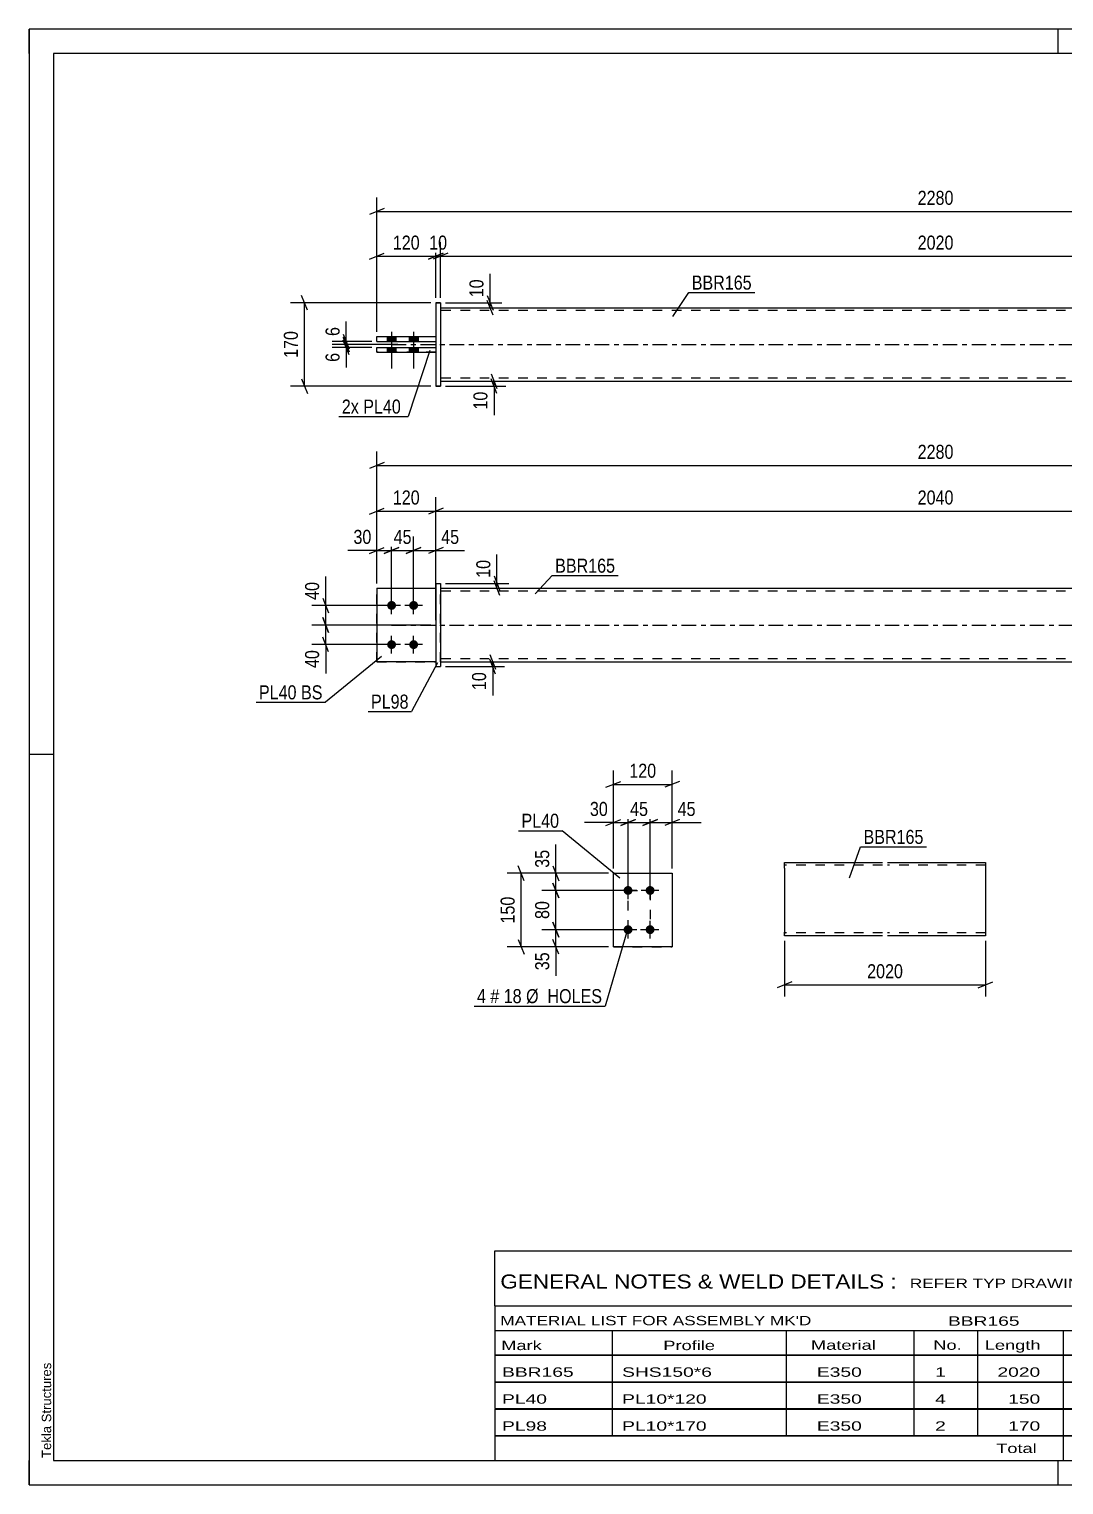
# Model space of a CAD drawing. Header units: millimetres. Extents: x 0 to 420, y 0 to 297.
# Drawn here: x 0 to 211.1, y 0 to 297 of the extents above; entities that cross this region are included whole.
import ezdxf

# ---------------------------------------------------------------- set-up
doc = ezdxf.new("R2010")
doc.units = ezdxf.units.MM
doc.linetypes.add('DXK_LINE_DOT2', pattern=[3.9198, 1.9599, -1.9599])
doc.linetypes.add('DXK_LINE_DOT3', pattern=[5.9187, 2.979, -0.9799, 0.9799, -0.9799])
doc.styles.add('Arial', font='ARIAL.TTF', dxfattribs={"height": 0.2})
doc.styles.add('Arial Narrow', font='ARIALN.TTF', dxfattribs={"height": 0.2})

# ---------------------------------------------------------------- blocks, each defined once
blk = doc.blocks.new('Unknown-580607738-1163')
at = {"color": 5, "linetype": 'Continuous'}
for p, q in [((420, 297), (0, 297)), ((0, 297), (0, 0)), ((0, 292), (0, 297)), ((210, 292), (210, 297)), ((415, 292), (5, 292)), ((5, 292), (5, 5)), ((5, 149), (0, 149)), ((0, 0), (0, 5)), ((5, 5), (415, 5)), ((210, 0), (210, 5)), ((0, 0), (420, 0))]:
    blk.add_line(p, q, dxfattribs=at)
at = {"color": 174, "linetype": 'Continuous', "style": 'Arial'}
blk.add_text('Tekla Structures', height=1.9102, rotation=90, dxfattribs=at).set_placement((4.5, 5.5))
blk = doc.blocks.new('Bolt-580607738-1736 - 1734')
at = {"linetype": 'Continuous'}
for points in [[(73.96, 180.33), (74.15, 180.31), (74.33, 180.25), (74.49, 180.15), (74.63, 180.03), (74.74, 179.88), (74.82, 179.7), (74.86, 179.52), (74.86, 179.33), (74.82, 179.15), (74.74, 178.98), (74.63, 178.82), (74.49, 178.7), (74.33, 178.6), (74.15, 178.55), (73.96, 178.53), (73.78, 178.55), (73.6, 178.6), (73.43, 178.7), (73.29, 178.82), (73.18, 178.98), (73.11, 179.15), (73.07, 179.33), (73.07, 179.52), (73.11, 179.7), (73.18, 179.88), (73.29, 180.03), (73.43, 180.15), (73.6, 180.25), (73.78, 180.31)], [(78.46, 180.33), (78.65, 180.31), (78.83, 180.25), (78.99, 180.15), (79.13, 180.03), (79.24, 179.88), (79.32, 179.7), (79.36, 179.52), (79.36, 179.33), (79.32, 179.15), (79.24, 178.98), (79.13, 178.82), (78.99, 178.7), (78.83, 178.6), (78.65, 178.55), (78.46, 178.53), (78.28, 178.55), (78.1, 178.6), (77.93, 178.7), (77.79, 178.82), (77.68, 178.98), (77.61, 179.15), (77.57, 179.33), (77.57, 179.52), (77.61, 179.7), (77.68, 179.88), (77.79, 180.03), (77.93, 180.15), (78.1, 180.25), (78.28, 180.31)], [(73.96, 172.33), (74.15, 172.31), (74.33, 172.25), (74.49, 172.15), (74.63, 172.03), (74.74, 171.88), (74.82, 171.7), (74.86, 171.52), (74.86, 171.33), (74.82, 171.15), (74.74, 170.98), (74.63, 170.82), (74.49, 170.7), (74.33, 170.6), (74.15, 170.55), (73.96, 170.53), (73.78, 170.55), (73.6, 170.6), (73.43, 170.7), (73.29, 170.82), (73.18, 170.98), (73.11, 171.15), (73.07, 171.33), (73.07, 171.52), (73.11, 171.7), (73.18, 171.88), (73.29, 172.03), (73.43, 172.15), (73.6, 172.25), (73.78, 172.31)], [(78.46, 172.33), (78.65, 172.31), (78.83, 172.25), (78.99, 172.15), (79.13, 172.03), (79.24, 171.88), (79.32, 171.7), (79.36, 171.52), (79.36, 171.33), (79.32, 171.15), (79.24, 170.98), (79.13, 170.82), (78.99, 170.7), (78.83, 170.6), (78.65, 170.55), (78.46, 170.53), (78.28, 170.55), (78.1, 170.6), (77.93, 170.7), (77.79, 170.82), (77.68, 170.98), (77.61, 171.15), (77.57, 171.33), (77.57, 171.52), (77.61, 171.7), (77.68, 171.88), (77.79, 172.03), (77.93, 172.15), (78.1, 172.25), (78.28, 172.31)]]:
    blk.add_hatch(color=1, dxfattribs=at).paths.add_polyline_path(points)
at = {"color": 1, "linetype": 'Continuous'}
for p, q in [((73.96, 177.63), (73.96, 181.23)), ((78.46, 177.63), (78.46, 181.23)), ((75.76, 179.43), (72.16, 179.43)), ((80.26, 179.43), (76.66, 179.43)), ((73.96, 169.63), (73.96, 173.23)), ((78.46, 169.63), (78.46, 173.23)), ((75.76, 171.43), (72.16, 171.43)), ((80.26, 171.43), (76.66, 171.43))]:
    blk.add_line(p, q, dxfattribs=at)
blk = doc.blocks.new('Part-580607738-1762 - 1734')
at = {"color": 2, "linetype": 'Continuous'}
for p, q in [((70.96, 182.93), (82.96, 182.93)), ((70.96, 182.93), (70.96, 167.93)), ((82.96, 167.93), (70.96, 167.93)), ((70.96, 167.93), (70.96, 167.93))]:
    blk.add_line(p, q, dxfattribs=at)
at = {"color": 7, "linetype": 'DXK_LINE_DOT2'}
for p, q in [((70.96, 182.93), (82.96, 182.93)), ((82.96, 182.93), (82.96, 182.93)), ((82.96, 182.93), (82.96, 167.93)), ((70.96, 167.93), (82.96, 167.93))]:
    blk.add_line(p, q, dxfattribs=at)
blk = doc.blocks.new('Part-580607738-1742 - 1734')
at = {"color": 2, "linetype": 'Continuous'}
for p, q in [((83.96, 182.93), (285.97, 182.93)), ((83.96, 167.93), (285.97, 167.93))]:
    blk.add_line(p, q, dxfattribs=at)
at = {"color": 7, "linetype": 'DXK_LINE_DOT2'}
for p, q in [((83.96, 167.93), (83.96, 182.93)), ((285.97, 182.33), (83.96, 182.33)), ((285.97, 182.93), (285.97, 167.93)), ((285.97, 168.53), (83.96, 168.53))]:
    blk.add_line(p, q, dxfattribs=at)
at = {"color": 7, "linetype": 'DXK_LINE_DOT3'}
blk.add_line((73.96, 175.43), (295.97, 175.43), dxfattribs=at)
blk = doc.blocks.new('Part-580607738-1767 - 1734')
at = {"color": 7, "linetype": 'DXK_LINE_DOT2'}
for p, q in [((70.96, 182.93), (82.96, 182.93)), ((70.96, 182.93), (82.96, 182.93)), ((70.96, 167.93), (70.96, 182.93)), ((82.96, 182.93), (82.96, 182.93)), ((82.96, 182.93), (82.96, 167.93)), ((70.96, 167.93), (82.96, 167.93)), ((82.96, 167.93), (70.96, 167.93)), ((70.96, 167.93), (70.96, 167.93))]:
    blk.add_line(p, q, dxfattribs=at)
blk = doc.blocks.new('Part-580607738-1772 - 1734')
at = {"color": 2, "linetype": 'Continuous'}
for p, q in [((82.96, 183.93), (83.96, 183.93)), ((82.96, 183.93), (82.96, 166.93)), ((83.96, 183.93), (83.96, 183.93)), ((83.96, 183.93), (83.96, 166.93)), ((82.96, 166.93), (83.96, 166.93))]:
    blk.add_line(p, q, dxfattribs=at)
at = {"color": 7, "linetype": 'DXK_LINE_DOT2'}
for p, q in [((82.96, 183.93), (83.96, 183.93)), ((82.96, 166.93), (83.96, 166.93))]:
    blk.add_line(p, q, dxfattribs=at)
blk = doc.blocks.new('Part-580607738-1451 - 1390')
at = {"color": 2, "linetype": 'Continuous'}
for p, q in [((83.96, 240.16), (285.97, 240.16)), ((83.96, 225.16), (285.97, 225.16))]:
    blk.add_line(p, q, dxfattribs=at)
at = {"color": 7, "linetype": 'DXK_LINE_DOT2'}
for p, q in [((83.96, 240.16), (83.96, 225.16)), ((285.97, 239.56), (83.96, 239.56)), ((285.97, 240.16), (285.97, 225.16)), ((285.97, 225.76), (83.96, 225.76))]:
    blk.add_line(p, q, dxfattribs=at)
at = {"color": 7, "linetype": 'DXK_LINE_DOT3'}
blk.add_line((73.96, 232.66), (295.97, 232.66), dxfattribs=at)
blk = doc.blocks.new('Part-580607738-1435 - 1390')
at = {"color": 2, "linetype": 'Continuous'}
for p, q in [((70.96, 232.06), (82.96, 232.06)), ((70.96, 231.06), (70.96, 232.06)), ((70.96, 231.06), (82.96, 231.06)), ((70.96, 231.06), (70.96, 231.06))]:
    blk.add_line(p, q, dxfattribs=at)
at = {"color": 7, "linetype": 'DXK_LINE_DOT2'}
for p, q in [((70.96, 232.06), (82.96, 232.06)), ((82.96, 232.06), (82.96, 231.06)), ((82.96, 231.06), (70.96, 231.06))]:
    blk.add_line(p, q, dxfattribs=at)
blk = doc.blocks.new('Part-580607738-1425 - 1390')
at = {"color": 2, "linetype": 'Continuous'}
for p, q in [((82.96, 241.16), (83.96, 241.16)), ((82.96, 241.16), (82.96, 224.16)), ((83.96, 241.16), (83.96, 241.16)), ((83.96, 241.16), (83.96, 224.16)), ((83.96, 224.16), (82.96, 224.16)), ((82.96, 224.16), (82.96, 224.16))]:
    blk.add_line(p, q, dxfattribs=at)
at = {"color": 7, "linetype": 'DXK_LINE_DOT2'}
for p, q in [((83.96, 241.16), (82.96, 241.16)), ((83.96, 241.16), (83.96, 241.16)), ((82.96, 224.16), (83.96, 224.16))]:
    blk.add_line(p, q, dxfattribs=at)
blk = doc.blocks.new('Part-580607738-1430 - 1390')
at = {"color": 2, "linetype": 'Continuous'}
for p, q in [((70.96, 234.26), (82.96, 234.26)), ((70.96, 233.26), (70.96, 234.26)), ((70.96, 233.26), (82.96, 233.26)), ((70.96, 233.26), (70.96, 233.26))]:
    blk.add_line(p, q, dxfattribs=at)
at = {"color": 7, "linetype": 'DXK_LINE_DOT2'}
for p, q in [((70.96, 234.26), (82.96, 234.26)), ((70.96, 234.26), (70.96, 234.26)), ((70.96, 233.26), (82.96, 233.26)), ((82.96, 234.26), (82.96, 233.26))]:
    blk.add_line(p, q, dxfattribs=at)
blk = doc.blocks.new('Bolt-580607738-1453 - 1390')
at = {"linetype": 'Continuous'}
for points in [[(73.06, 233.26), (74.86, 233.26), (74.86, 234.26), (73.06, 234.26)], [(73.06, 233.26), (74.86, 233.26), (74.86, 234.26), (73.06, 234.26)], [(73.06, 231.06), (74.86, 231.06), (74.86, 232.06), (73.06, 232.06)], [(73.06, 231.06), (74.86, 231.06), (74.86, 232.06), (73.06, 232.06)], [(77.56, 233.26), (79.36, 233.26), (79.36, 234.26), (77.56, 234.26)], [(77.56, 233.26), (79.36, 233.26), (79.36, 234.26), (77.56, 234.26)], [(77.56, 231.06), (79.36, 231.06), (79.36, 232.06), (77.56, 232.06)], [(77.56, 231.06), (79.36, 231.06), (79.36, 232.06), (77.56, 232.06)]]:
    blk.add_hatch(color=1, dxfattribs=at).paths.add_polyline_path(points)
at = {"color": 1, "linetype": 'Continuous'}
for p, q in [((73.96, 235.26), (73.96, 227.76)), ((73.96, 235.26), (73.96, 227.76)), ((78.46, 235.26), (78.46, 227.76)), ((78.46, 235.26), (78.46, 227.76)), ((73.06, 234.26), (73.06, 233.26)), ((73.06, 234.26), (73.06, 233.26)), ((73.06, 232.06), (73.06, 231.06)), ((73.06, 232.06), (73.06, 231.06)), ((74.86, 234.26), (74.86, 233.26)), ((74.86, 234.26), (74.86, 233.26)), ((74.86, 232.06), (74.86, 231.06)), ((74.86, 232.06), (74.86, 231.06)), ((77.56, 234.26), (77.56, 233.26)), ((77.56, 234.26), (77.56, 233.26)), ((77.56, 232.06), (77.56, 231.06)), ((77.56, 232.06), (77.56, 231.06)), ((79.36, 234.26), (79.36, 233.26)), ((79.36, 234.26), (79.36, 233.26)), ((79.36, 232.06), (79.36, 231.06)), ((79.36, 232.06), (79.36, 231.06))]:
    blk.add_line(p, q, dxfattribs=at)
blk = doc.blocks.new('Bolt-580607738-2146 - 2111')
at = {"linetype": 'Continuous'}
for points in [[(122.21, 120.37), (122.02, 120.39), (121.84, 120.45), (121.68, 120.55), (121.54, 120.67), (121.43, 120.82), (121.35, 121), (121.31, 121.18), (121.31, 121.37), (121.35, 121.55), (121.43, 121.72), (121.54, 121.88), (121.68, 122), (121.84, 122.1), (122.02, 122.15), (122.21, 122.17), (122.4, 122.15), (122.58, 122.1), (122.74, 122), (122.88, 121.88), (122.99, 121.72), (123.07, 121.55), (123.1, 121.37), (123.1, 121.18), (123.07, 121), (122.99, 120.82), (122.88, 120.67), (122.74, 120.55), (122.58, 120.45), (122.4, 120.39)], [(126.71, 120.37), (126.52, 120.39), (126.34, 120.45), (126.18, 120.55), (126.04, 120.67), (125.93, 120.82), (125.85, 121), (125.81, 121.18), (125.81, 121.37), (125.85, 121.55), (125.93, 121.72), (126.04, 121.88), (126.18, 122), (126.34, 122.1), (126.52, 122.15), (126.71, 122.17), (126.9, 122.15), (127.08, 122.1), (127.24, 122), (127.38, 121.88), (127.49, 121.72), (127.57, 121.55), (127.6, 121.37), (127.6, 121.18), (127.57, 121), (127.49, 120.82), (127.38, 120.67), (127.24, 120.55), (127.08, 120.45), (126.9, 120.39)], [(122.21, 112.37), (122.02, 112.39), (121.84, 112.45), (121.68, 112.55), (121.54, 112.67), (121.43, 112.82), (121.35, 113), (121.31, 113.18), (121.31, 113.37), (121.35, 113.55), (121.43, 113.72), (121.54, 113.88), (121.68, 114), (121.84, 114.1), (122.02, 114.15), (122.21, 114.17), (122.4, 114.15), (122.58, 114.1), (122.74, 114), (122.88, 113.88), (122.99, 113.72), (123.07, 113.55), (123.1, 113.37), (123.1, 113.18), (123.07, 113), (122.99, 112.82), (122.88, 112.67), (122.74, 112.55), (122.58, 112.45), (122.4, 112.39)], [(126.71, 112.37), (126.52, 112.39), (126.34, 112.45), (126.18, 112.55), (126.04, 112.67), (125.93, 112.82), (125.85, 113), (125.81, 113.18), (125.81, 113.37), (125.85, 113.55), (125.93, 113.72), (126.04, 113.88), (126.18, 114), (126.34, 114.1), (126.52, 114.15), (126.71, 114.17), (126.9, 114.15), (127.08, 114.1), (127.24, 114), (127.38, 113.88), (127.49, 113.72), (127.57, 113.55), (127.6, 113.37), (127.6, 113.18), (127.57, 113), (127.49, 112.82), (127.38, 112.67), (127.24, 112.55), (127.08, 112.45), (126.9, 112.39)]]:
    blk.add_hatch(color=1, dxfattribs=at).paths.add_polyline_path(points)
at = {"color": 1, "linetype": 'Continuous'}
for p, q in [((122.21, 119.47), (122.21, 123.07)), ((126.71, 119.47), (126.71, 123.07)), ((124.01, 121.27), (120.41, 121.27)), ((128.51, 121.27), (124.91, 121.27)), ((124.01, 113.27), (120.41, 113.27)), ((122.21, 111.47), (122.21, 115.07)), ((128.51, 113.27), (124.91, 113.27)), ((126.71, 111.47), (126.71, 115.07))]:
    blk.add_line(p, q, dxfattribs=at)
blk = doc.blocks.new('Part-580607738-2151 - 2111')
at = {"color": 2, "linetype": 'Continuous'}
for p, q in [((119.21, 124.77), (131.21, 124.77)), ((119.21, 109.77), (119.21, 124.77)), ((131.21, 124.77), (131.21, 124.77)), ((131.21, 124.77), (131.21, 109.77)), ((131.21, 109.77), (119.21, 109.77)), ((119.21, 109.77), (119.21, 109.77))]:
    blk.add_line(p, q, dxfattribs=at)
at = {"color": 7, "linetype": 'DXK_LINE_DOT2'}
for p, q in [((119.21, 124.77), (131.21, 124.77)), ((119.21, 109.77), (131.21, 109.77)), ((119.21, 109.77), (119.21, 109.77))]:
    blk.add_line(p, q, dxfattribs=at)
blk = doc.blocks.new('Part-580607738-2307 - 2300')
at = {"color": 2, "linetype": 'Continuous'}
for p, q in [((154.15, 125.81), (154.15, 127.01)), ((154.15, 127.01), (174.15, 127.01)), ((154.15, 125.81), (154.15, 112.75)), ((175.15, 127.01), (195.15, 127.01)), ((195.15, 127.01), (195.15, 126.92)), ((195.15, 126.92), (195.15, 125.81)), ((195.15, 125.81), (195.15, 112.01)), ((154.15, 112.1), (154.15, 112.75)), ((154.15, 112.01), (154.15, 112.1)), ((174.15, 112.01), (154.15, 112.01)), ((195.15, 112.01), (175.15, 112.01))]:
    blk.add_line(p, q, dxfattribs=at)
at = {"color": 7, "linetype": 'DXK_LINE_DOT2'}
for p, q in [((174.15, 126.41), (154.15, 126.41)), ((195.15, 126.41), (175.15, 126.41)), ((195.15, 126.66), (195.15, 125.81)), ((154.15, 112.75), (154.15, 112.36)), ((154.15, 112.61), (154.15, 112.65)), ((174.15, 112.61), (154.15, 112.61)), ((195.15, 112.61), (175.15, 112.61)), ((195.15, 112.65), (195.15, 112.75)), ((195.15, 112.61), (195.15, 112.65)), ((195.15, 112.61), (195.15, 112.65))]:
    blk.add_line(p, q, dxfattribs=at)
blk = doc.blocks.new('Rectangle-580607738-2261 - 2111')
at = {"color": 1, "linetype": 'DXK_LINE_DOT2'}
blk.add_lwpolyline([(122.21, 121.27), (126.71, 121.27), (126.71, 113.27), (122.21, 113.27), (122.21, 121.27)], close=True, dxfattribs=at)
blk = doc.blocks.new('StraightDimension-580607738-2000 - 1734')
at = {"color": 7, "linetype": 'Continuous'}
for p, q in [((94.86, 185.43), (96.06, 182.43)), ((96.06, 181.43), (94.86, 184.43)), ((84.96, 183.93), (97.86, 183.93)), ((84.96, 182.93), (97.86, 182.93)), ((95.46, 182.93), (95.46, 183.93))]:
    blk.add_line(p, q, dxfattribs=at)
at = {"color": 0}
blk.add_wipeout([(94.71, 189.31), (90.51, 189.31), (90.51, 184.45), (94.71, 184.45)], dxfattribs=at)
at = {"color": 7, "linetype": 'Continuous'}
blk.add_line((95.46, 183.93), (95.46, 189.83), dxfattribs=at)
blk.add_line((95.46, 183.93), (95.46, 189.83), dxfattribs=at)
at = {"color": 3, "style": 'Arial Narrow'}
blk.add_text('10', height=2.863, rotation=90.0002, dxfattribs=at).set_placement((94.11, 185.05))
blk = doc.blocks.new('StraightDimension-580607738-1925 - 1734')
at = {"color": 7, "linetype": 'Continuous'}
for p, q in [((72.46, 208.58), (69.46, 207.38)), ((70.96, 183.93), (70.96, 210.83)), ((70.96, 207.98), (298.97, 207.98)), ((297.47, 207.38), (300.47, 208.58)), ((298.97, 183.93), (298.97, 210.83))]:
    blk.add_line(p, q, dxfattribs=at)
at = {"color": 0}
blk.add_wipeout([(189.22, 208.73), (189.22, 212.93), (180.71, 212.93), (180.71, 208.73)], dxfattribs=at)
at = {"color": 3, "style": 'Arial Narrow'}
blk.add_text('2280', height=2.863, dxfattribs=at).set_placement((181.31, 209.33))
blk = doc.blocks.new('StraightDimension-580607738-1790 - 1734')
at = {"color": 7, "linetype": 'Continuous'}
for p, q in [((70.96, 183.93), (70.96, 193.48)), ((73.96, 180.43), (73.96, 193.48)), ((69.46, 190.03), (72.46, 191.23)), ((70.96, 190.63), (73.96, 190.63)), ((75.46, 191.23), (72.46, 190.03))]:
    blk.add_line(p, q, dxfattribs=at)
at = {"color": 0}
blk.add_wipeout([(70.44, 191.38), (70.44, 195.58), (65.58, 195.58), (65.58, 191.38)], dxfattribs=at)
at = {"color": 7, "linetype": 'Continuous'}
blk.add_line((70.96, 190.63), (65.06, 190.63), dxfattribs=at)
blk.add_line((70.96, 190.63), (65.06, 190.63), dxfattribs=at)
at = {"color": 3, "style": 'Arial Narrow'}
blk.add_text('30', height=2.863, dxfattribs=at).set_placement((66.18, 191.98))
blk = doc.blocks.new('StraightDimension-580607738-1871 - 1734')
at = {"color": 7, "linetype": 'Continuous'}
for p, q in [((84.46, 199.26), (81.46, 198.06)), ((82.96, 176.43), (82.96, 201.51)), ((285.47, 198.06), (288.47, 199.26)), ((286.97, 183.93), (286.97, 201.51)), ((82.96, 198.66), (286.97, 198.66))]:
    blk.add_line(p, q, dxfattribs=at)
at = {"color": 0}
blk.add_wipeout([(189.22, 199.41), (189.22, 203.61), (180.71, 203.61), (180.71, 199.41)], dxfattribs=at)
at = {"color": 3, "style": 'Arial Narrow'}
blk.add_text('2040', height=2.863, dxfattribs=at).set_placement((181.31, 200.01))
blk = doc.blocks.new('StraightDimension-580607738-1807 - 1734')
at = {"color": 7, "linetype": 'Continuous'}
for p, q in [((73.96, 180.43), (73.96, 193.48)), ((78.46, 180.43), (78.46, 193.48)), ((72.46, 190.03), (75.46, 191.23)), ((73.96, 190.63), (78.46, 190.63)), ((79.96, 191.23), (76.96, 190.03))]:
    blk.add_line(p, q, dxfattribs=at)
at = {"color": 0}
blk.add_wipeout([(78.64, 191.38), (78.64, 195.58), (73.78, 195.58), (73.78, 191.38)], dxfattribs=at)
at = {"color": 3, "style": 'Arial Narrow'}
blk.add_text('45', height=2.863, dxfattribs=at).set_placement((74.38, 191.98))
blk = doc.blocks.new('StraightDimension-580607738-1820 - 1734')
at = {"color": 7, "linetype": 'Continuous'}
for p, q in [((78.46, 180.43), (78.46, 193.48)), ((82.96, 183.93), (82.96, 193.48)), ((76.96, 190.03), (79.96, 191.23)), ((78.46, 190.63), (82.96, 190.63)), ((84.46, 191.23), (81.46, 190.03))]:
    blk.add_line(p, q, dxfattribs=at)
at = {"color": 0}
blk.add_wipeout([(88.34, 191.38), (88.34, 195.58), (83.49, 195.58), (83.49, 191.38)], dxfattribs=at)
at = {"color": 7, "linetype": 'Continuous'}
blk.add_line((82.96, 190.63), (88.87, 190.63), dxfattribs=at)
blk.add_line((82.96, 190.63), (88.87, 190.63), dxfattribs=at)
at = {"color": 3, "style": 'Arial Narrow'}
blk.add_text('45', height=2.863, dxfattribs=at).set_placement((84.09, 191.98))
blk = doc.blocks.new('StraightDimension-580607738-1837 - 1734')
at = {"color": 7, "linetype": 'Continuous'}
for p, q in [((72.96, 179.43), (57.67, 179.43)), ((59.92, 180.93), (61.12, 177.93)), ((60.52, 175.43), (60.52, 179.43)), ((81.96, 175.43), (57.67, 175.43)), ((61.12, 173.93), (59.92, 176.93))]:
    blk.add_line(p, q, dxfattribs=at)
at = {"color": 0}
blk.add_wipeout([(59.77, 184.81), (55.57, 184.81), (55.57, 179.95), (59.77, 179.95)], dxfattribs=at)
at = {"color": 7, "linetype": 'Continuous'}
blk.add_line((60.52, 179.43), (60.52, 185.33), dxfattribs=at)
blk.add_line((60.52, 179.43), (60.52, 185.33), dxfattribs=at)
at = {"color": 3, "style": 'Arial Narrow'}
blk.add_text('40', height=2.863, rotation=90.0002, dxfattribs=at).set_placement((59.17, 180.55))
blk = doc.blocks.new('StraightDimension-580607738-1846 - 1734')
at = {"color": 7, "linetype": 'Continuous'}
for p, q in [((81.96, 175.43), (57.67, 175.43)), ((59.92, 176.93), (61.12, 173.93)), ((60.52, 171.43), (60.52, 175.43)), ((61.12, 169.93), (59.92, 172.93)), ((72.96, 171.43), (57.67, 171.43))]:
    blk.add_line(p, q, dxfattribs=at)
at = {"color": 0}
blk.add_wipeout([(59.77, 170.9), (55.57, 170.9), (55.57, 166.05), (59.77, 166.05)], dxfattribs=at)
at = {"color": 7, "linetype": 'Continuous'}
blk.add_line((60.52, 171.43), (60.52, 165.52), dxfattribs=at)
blk.add_line((60.52, 171.43), (60.52, 165.52), dxfattribs=at)
at = {"color": 3, "style": 'Arial Narrow'}
blk.add_text('40', height=2.863, rotation=90.0002, dxfattribs=at).set_placement((59.17, 166.65))
blk = doc.blocks.new('StraightDimension-580607738-1856 - 1734')
at = {"color": 7, "linetype": 'Continuous'}
for p, q in [((69.46, 198.06), (72.46, 199.26)), ((70.96, 183.93), (70.96, 201.51)), ((84.46, 199.26), (81.46, 198.06)), ((82.96, 176.43), (82.96, 201.51)), ((70.96, 198.66), (82.96, 198.66))]:
    blk.add_line(p, q, dxfattribs=at)
at = {"color": 0}
blk.add_wipeout([(80.31, 199.41), (80.31, 203.61), (73.62, 203.61), (73.62, 199.41)], dxfattribs=at)
at = {"color": 3, "style": 'Arial Narrow'}
blk.add_text('120', height=2.863, dxfattribs=at).set_placement((74.22, 200.01))
blk = doc.blocks.new('StraightDimension-580607738-2009 - 1734')
at = {"color": 7, "linetype": 'Continuous'}
for p, q in [((93.99, 169.43), (95.19, 166.43)), ((84.96, 167.93), (96.99, 167.93)), ((84.96, 166.93), (96.99, 166.93)), ((95.19, 165.43), (93.99, 168.43)), ((94.59, 166.93), (94.59, 167.93))]:
    blk.add_line(p, q, dxfattribs=at)
at = {"color": 0}
blk.add_wipeout([(93.84, 166.4), (89.64, 166.4), (89.64, 161.55), (93.84, 161.55)], dxfattribs=at)
at = {"color": 7, "linetype": 'Continuous'}
blk.add_line((94.59, 166.93), (94.59, 161.02), dxfattribs=at)
blk.add_line((94.59, 166.93), (94.59, 161.02), dxfattribs=at)
at = {"color": 3, "style": 'Arial Narrow'}
blk.add_text('10', height=2.863, rotation=90.0002, dxfattribs=at).set_placement((93.24, 162.15))
blk = doc.blocks.new('StraightDimension-580607738-1634 - 1390')
at = {"color": 7, "linetype": 'Continuous'}
for p, q in [((70.96, 235.26), (70.96, 262.65)), ((298.97, 235.26), (298.97, 262.65)), ((72.46, 260.4), (69.46, 259.2)), ((70.96, 259.8), (298.97, 259.8)), ((297.47, 259.2), (300.47, 260.4))]:
    blk.add_line(p, q, dxfattribs=at)
at = {"color": 0}
blk.add_wipeout([(189.22, 260.55), (189.22, 264.75), (180.71, 264.75), (180.71, 260.55)], dxfattribs=at)
at = {"color": 3, "style": 'Arial Narrow'}
blk.add_text('2280', height=2.863, dxfattribs=at).set_placement((181.31, 261.15))
blk = doc.blocks.new('StraightDimension-580607738-1645 - 1390')
at = {"color": 7, "linetype": 'Continuous'}
for p, q in [((81.96, 241.16), (53.34, 241.16)), ((56.79, 239.66), (55.59, 242.66)), ((56.19, 224.16), (56.19, 241.16)), ((81.96, 224.16), (53.34, 224.16)), ((55.59, 225.66), (56.79, 222.66))]:
    blk.add_line(p, q, dxfattribs=at)
at = {"color": 0}
blk.add_wipeout([(55.44, 236), (51.24, 236), (51.24, 229.32), (55.44, 229.32)], dxfattribs=at)
at = {"color": 3, "style": 'Arial Narrow'}
blk.add_text('170', height=2.863, rotation=90.0002, dxfattribs=at).set_placement((54.84, 229.92))
blk = doc.blocks.new('StraightDimension-580607738-1534 - 1390')
at = {"color": 7, "linetype": 'Continuous'}
for p, q in [((75.21, 232.66), (61.85, 232.66)), ((69.96, 232.06), (61.85, 232.06)), ((64.1, 234.16), (65.3, 231.16)), ((65.3, 230.56), (64.1, 233.56)), ((64.7, 232.06), (64.7, 232.66))]:
    blk.add_line(p, q, dxfattribs=at)
at = {"color": 0}
blk.add_wipeout([(63.95, 231.54), (59.75, 231.54), (59.75, 228.51), (63.95, 228.51)], dxfattribs=at)
at = {"color": 7, "linetype": 'Continuous'}
blk.add_line((64.7, 232.06), (64.7, 227.98), dxfattribs=at)
blk.add_line((64.7, 232.06), (64.7, 227.98), dxfattribs=at)
at = {"color": 3, "style": 'Arial Narrow'}
blk.add_text('6', height=2.86, rotation=90.0002, dxfattribs=at).set_placement((63.35, 229.11))
blk = doc.blocks.new('StraightDimension-580607738-1552 - 1390')
at = {"color": 7, "linetype": 'Continuous'}
for p, q in [((64.1, 234.76), (65.3, 231.76)), ((69.96, 233.26), (61.85, 233.26)), ((75.21, 232.66), (61.85, 232.66)), ((65.3, 231.16), (64.1, 234.16)), ((64.7, 232.66), (64.7, 233.26))]:
    blk.add_line(p, q, dxfattribs=at)
at = {"color": 0}
blk.add_wipeout([(63.95, 236.82), (59.75, 236.82), (59.75, 233.79), (63.95, 233.79)], dxfattribs=at)
at = {"color": 7, "linetype": 'Continuous'}
blk.add_line((64.7, 233.26), (64.7, 237.34), dxfattribs=at)
blk.add_line((64.7, 233.26), (64.7, 237.34), dxfattribs=at)
at = {"color": 3, "style": 'Arial Narrow'}
blk.add_text('6', height=2.86, rotation=90.0002, dxfattribs=at).set_placement((63.35, 234.39))
blk = doc.blocks.new('StraightDimension-580607738-1582 - 1390')
at = {"color": 7, "linetype": 'Continuous'}
for p, q in [((70.96, 235.26), (70.96, 253.51)), ((82.96, 242.16), (82.96, 253.51)), ((69.46, 250.06), (72.46, 251.26)), ((70.96, 250.66), (82.96, 250.66)), ((84.46, 251.26), (81.46, 250.06))]:
    blk.add_line(p, q, dxfattribs=at)
at = {"color": 0}
blk.add_wipeout([(80.31, 251.41), (80.31, 255.61), (73.62, 255.61), (73.62, 251.41)], dxfattribs=at)
at = {"color": 3, "style": 'Arial Narrow'}
blk.add_text('120', height=2.863, dxfattribs=at).set_placement((74.22, 252.01))
blk = doc.blocks.new('StraightDimension-580607738-1593 - 1390')
at = {"color": 7, "linetype": 'Continuous'}
for p, q in [((82.96, 242.16), (82.96, 253.51)), ((83.96, 242.16), (83.96, 253.51)), ((81.46, 250.06), (84.46, 251.26)), ((85.46, 251.26), (82.46, 250.06)), ((82.96, 250.66), (83.96, 250.66))]:
    blk.add_line(p, q, dxfattribs=at)
at = {"color": 0}
blk.add_wipeout([(85.89, 251.41), (85.89, 255.61), (81.03, 255.61), (81.03, 251.41)], dxfattribs=at)
at = {"color": 3, "style": 'Arial Narrow'}
blk.add_text('10', height=2.863, dxfattribs=at).set_placement((81.63, 252.01))
blk = doc.blocks.new('StraightDimension-580607738-1667 - 1390')
at = {"color": 7, "linetype": 'Continuous'}
for p, q in [((94.27, 226.66), (95.47, 223.66)), ((84.96, 225.16), (97.27, 225.16)), ((84.96, 224.16), (97.27, 224.16)), ((95.47, 222.66), (94.27, 225.66)), ((94.87, 224.16), (94.87, 225.16))]:
    blk.add_line(p, q, dxfattribs=at)
at = {"color": 0}
blk.add_wipeout([(94.12, 223.64), (89.92, 223.64), (89.92, 218.78), (94.12, 218.78)], dxfattribs=at)
at = {"color": 7, "linetype": 'Continuous'}
blk.add_line((94.87, 224.16), (94.87, 218.26), dxfattribs=at)
blk.add_line((94.87, 224.16), (94.87, 218.26), dxfattribs=at)
at = {"color": 3, "style": 'Arial Narrow'}
blk.add_text('10', height=2.863, rotation=90.0002, dxfattribs=at).set_placement((93.52, 219.38))
blk = doc.blocks.new('StraightDimension-580607738-1623 - 1390')
at = {"color": 7, "linetype": 'Continuous'}
for p, q in [((83.96, 242.16), (83.96, 253.51)), ((285.97, 242.16), (285.97, 253.51)), ((85.46, 251.26), (82.46, 250.06)), ((83.96, 250.66), (285.97, 250.66)), ((284.47, 250.06), (287.47, 251.26))]:
    blk.add_line(p, q, dxfattribs=at)
at = {"color": 0}
blk.add_wipeout([(189.22, 251.41), (189.22, 255.61), (180.71, 255.61), (180.71, 251.41)], dxfattribs=at)
at = {"color": 3, "style": 'Arial Narrow'}
blk.add_text('2020', height=2.863, dxfattribs=at).set_placement((181.31, 252.01))
blk = doc.blocks.new('StraightDimension-580607738-1656 - 1390')
at = {"color": 7, "linetype": 'Continuous'}
for p, q in [((84.96, 241.16), (96.46, 241.16)), ((93.46, 242.66), (94.66, 239.66)), ((94.66, 238.66), (93.46, 241.66)), ((94.06, 240.16), (94.06, 241.16)), ((84.96, 240.16), (96.46, 240.16))]:
    blk.add_line(p, q, dxfattribs=at)
at = {"color": 0}
blk.add_wipeout([(93.31, 246.54), (89.11, 246.54), (89.11, 241.69), (93.31, 241.69)], dxfattribs=at)
at = {"color": 7, "linetype": 'Continuous'}
blk.add_line((94.06, 241.16), (94.06, 247.07), dxfattribs=at)
blk.add_line((94.06, 241.16), (94.06, 247.07), dxfattribs=at)
at = {"color": 3, "style": 'Arial Narrow'}
blk.add_text('10', height=2.863, rotation=90.0002, dxfattribs=at).set_placement((92.71, 242.29))
blk = doc.blocks.new('StraightDimension-580607738-2154 - 2111')
at = {"color": 7, "linetype": 'Continuous'}
for p, q in [((121.21, 113.27), (104.62, 113.27)), ((106.87, 114.77), (108.07, 111.77)), ((107.47, 109.77), (107.47, 113.27)), ((108.07, 108.27), (106.87, 111.27)), ((118.21, 109.77), (104.62, 109.77))]:
    blk.add_line(p, q, dxfattribs=at)
at = {"color": 0}
blk.add_wipeout([(106.72, 109.25), (102.52, 109.25), (102.52, 104.39), (106.72, 104.39)], dxfattribs=at)
at = {"color": 7, "linetype": 'Continuous'}
blk.add_line((107.47, 109.77), (107.47, 103.87), dxfattribs=at)
blk.add_line((107.47, 109.77), (107.47, 103.87), dxfattribs=at)
at = {"color": 3, "style": 'Arial Narrow'}
blk.add_text('35', height=2.863, rotation=90.0002, dxfattribs=at).set_placement((106.12, 104.99))
blk = doc.blocks.new('StraightDimension-580607738-2231 - 2111')
at = {"color": 7, "linetype": 'Continuous'}
for p, q in [((126.71, 122.27), (126.71, 137.97)), ((131.21, 125.77), (131.21, 137.97)), ((125.21, 134.52), (128.21, 135.72)), ((126.71, 135.12), (131.21, 135.12)), ((132.71, 135.72), (129.71, 134.52))]:
    blk.add_line(p, q, dxfattribs=at)
at = {"color": 0}
blk.add_wipeout([(136.59, 135.87), (136.59, 140.07), (131.73, 140.07), (131.73, 135.87)], dxfattribs=at)
at = {"color": 7, "linetype": 'Continuous'}
blk.add_line((131.21, 135.12), (137.12, 135.12), dxfattribs=at)
blk.add_line((131.21, 135.12), (137.12, 135.12), dxfattribs=at)
at = {"color": 3, "style": 'Arial Narrow'}
blk.add_text('45', height=2.863, dxfattribs=at).set_placement((132.33, 136.47))
blk = doc.blocks.new('StraightDimension-580607738-2167 - 2111')
at = {"color": 7, "linetype": 'Continuous'}
for p, q in [((106.87, 122.77), (108.07, 119.77)), ((121.21, 121.27), (104.62, 121.27)), ((107.47, 113.27), (107.47, 121.27)), ((121.21, 113.27), (104.62, 113.27)), ((108.07, 111.77), (106.87, 114.77))]:
    blk.add_line(p, q, dxfattribs=at)
at = {"color": 0}
blk.add_wipeout([(106.72, 119.7), (102.52, 119.7), (102.52, 114.85), (106.72, 114.85)], dxfattribs=at)
at = {"color": 3, "style": 'Arial Narrow'}
blk.add_text('80', height=2.863, rotation=90.0002, dxfattribs=at).set_placement((106.12, 115.45))
blk = doc.blocks.new('StraightDimension-580607738-2177 - 2111')
at = {"color": 7, "linetype": 'Continuous'}
for p, q in [((118.21, 124.77), (104.62, 124.77)), ((106.87, 126.27), (108.07, 123.27)), ((107.47, 121.27), (107.47, 124.77)), ((108.07, 119.77), (106.87, 122.77)), ((121.21, 121.27), (104.62, 121.27))]:
    blk.add_line(p, q, dxfattribs=at)
at = {"color": 0}
blk.add_wipeout([(106.72, 130.15), (102.52, 130.15), (102.52, 125.3), (106.72, 125.3)], dxfattribs=at)
at = {"color": 7, "linetype": 'Continuous'}
blk.add_line((107.47, 124.77), (107.47, 130.68), dxfattribs=at)
blk.add_line((107.47, 124.77), (107.47, 130.68), dxfattribs=at)
at = {"color": 3, "style": 'Arial Narrow'}
blk.add_text('35', height=2.863, rotation=90.0002, dxfattribs=at).set_placement((106.12, 125.9))
blk = doc.blocks.new('StraightDimension-580607738-2191 - 2111')
at = {"color": 7, "linetype": 'Continuous'}
for p, q in [((118.21, 124.77), (97.57, 124.77)), ((101.02, 123.27), (99.82, 126.27)), ((100.42, 109.77), (100.42, 124.77)), ((99.82, 111.27), (101.02, 108.27)), ((118.21, 109.77), (97.57, 109.77))]:
    blk.add_line(p, q, dxfattribs=at)
at = {"color": 0}
blk.add_wipeout([(99.67, 120.62), (95.47, 120.62), (95.47, 113.93), (99.67, 113.93)], dxfattribs=at)
at = {"color": 3, "style": 'Arial Narrow'}
blk.add_text('150', height=2.863, rotation=90.0002, dxfattribs=at).set_placement((99.07, 114.53))
blk = doc.blocks.new('StraightDimension-580607738-2208 - 2111')
at = {"color": 7, "linetype": 'Continuous'}
for p, q in [((119.21, 125.77), (119.21, 137.97)), ((122.21, 122.27), (122.21, 137.97)), ((117.71, 134.52), (120.71, 135.72)), ((119.21, 135.12), (122.21, 135.12)), ((123.71, 135.72), (120.71, 134.52))]:
    blk.add_line(p, q, dxfattribs=at)
at = {"color": 0}
blk.add_wipeout([(118.68, 135.87), (118.68, 140.07), (113.83, 140.07), (113.83, 135.87)], dxfattribs=at)
at = {"color": 7, "linetype": 'Continuous'}
blk.add_line((119.21, 135.12), (113.3, 135.12), dxfattribs=at)
blk.add_line((119.21, 135.12), (113.3, 135.12), dxfattribs=at)
at = {"color": 3, "style": 'Arial Narrow'}
blk.add_text('30', height=2.863, dxfattribs=at).set_placement((114.43, 136.47))
blk = doc.blocks.new('StraightDimension-580607738-2221 - 2111')
at = {"color": 7, "linetype": 'Continuous'}
for p, q in [((122.21, 122.27), (122.21, 137.97)), ((126.71, 122.27), (126.71, 137.97)), ((120.71, 134.52), (123.71, 135.72)), ((122.21, 135.12), (126.71, 135.12)), ((128.21, 135.72), (125.21, 134.52))]:
    blk.add_line(p, q, dxfattribs=at)
at = {"color": 0}
blk.add_wipeout([(126.89, 135.87), (126.89, 140.07), (122.03, 140.07), (122.03, 135.87)], dxfattribs=at)
at = {"color": 3, "style": 'Arial Narrow'}
blk.add_text('45', height=2.863, dxfattribs=at).set_placement((122.63, 136.47))
blk = doc.blocks.new('StraightDimension-580607738-2245 - 2111')
at = {"color": 7, "linetype": 'Continuous'}
for p, q in [((119.21, 125.77), (119.21, 145.77)), ((131.21, 125.77), (131.21, 145.77)), ((117.71, 142.32), (120.71, 143.52)), ((119.21, 142.92), (131.21, 142.92)), ((132.71, 143.52), (129.71, 142.32))]:
    blk.add_line(p, q, dxfattribs=at)
at = {"color": 0}
blk.add_wipeout([(128.55, 143.67), (128.55, 147.87), (121.87, 147.87), (121.87, 143.67)], dxfattribs=at)
at = {"color": 3, "style": 'Arial Narrow'}
blk.add_text('120', height=2.863, dxfattribs=at).set_placement((122.47, 144.27))
blk = doc.blocks.new('StraightDimension-580607738-2312 - 2300')
at = {"color": 7, "linetype": 'Continuous'}
for p, q in [((154.15, 111.01), (154.15, 99.61)), ((195.15, 111.01), (195.15, 99.61)), ((155.65, 102.61), (152.65, 101.41)), ((154.15, 102.01), (195.15, 102.01)), ((193.65, 101.41), (196.65, 102.61))]:
    blk.add_line(p, q, dxfattribs=at)
at = {"color": 0}
blk.add_wipeout([(178.91, 102.76), (178.91, 106.96), (170.4, 106.96), (170.4, 102.76)], dxfattribs=at)
at = {"color": 3, "style": 'Arial Narrow'}
blk.add_text('2020', height=2.863, dxfattribs=at).set_placement((171, 103.36))
blk = doc.blocks.new('Unknown-580607738-3668')
at = {"color": 7, "linetype": 'Continuous'}
for p, q in [((95, 47.75), (255, 47.75)), ((95, 36.5), (95, 47.75)), ((255, 47.75), (255, 36.5)), ((95, 36.5), (255, 36.5)), ((95, 36.5), (95, 31.5)), ((255, 36.5), (255, 31.5)), ((95, 31.5), (255, 31.5)), ((95, 31.5), (95, 26.5)), ((119, 31.5), (119, 26.5)), ((154.5, 31.5), (154.5, 26.5)), ((180.5, 31.5), (180.5, 26.5)), ((193.5, 31.5), (193.5, 26.5)), ((211, 31.5), (211, 26.5)), ((233, 31.5), (233, 26.5)), ((255, 31.5), (255, 26.5)), ((95, 26.5), (255, 26.5)), ((95, 26.45), (95, 21.05)), ((95, 26.45), (255, 26.45)), ((119, 26.5), (119, 21)), ((154.5, 26.5), (154.5, 21)), ((180.5, 26.5), (180.5, 21)), ((193.5, 26.5), (193.5, 21)), ((211, 26.5), (211, 21)), ((233, 26.5), (233, 21)), ((255, 26.45), (255, 21.05)), ((95, 21.05), (255, 21.05)), ((95, 20.95), (95, 15.55)), ((95, 20.95), (255, 20.95)), ((119, 21), (119, 15.5)), ((154.5, 21), (154.5, 15.5)), ((180.5, 21), (180.5, 15.5)), ((193.5, 21), (193.5, 15.5)), ((211, 21), (211, 15.5)), ((233, 21), (233, 15.5)), ((255, 20.95), (255, 15.55)), ((95, 15.55), (255, 15.55)), ((95, 15.45), (95, 10.05)), ((95, 15.45), (255, 15.45)), ((119, 15.5), (119, 10)), ((154.5, 15.5), (154.5, 10)), ((180.5, 15.5), (180.5, 10)), ((193.5, 15.5), (193.5, 10)), ((211, 15.5), (211, 10)), ((233, 15.5), (233, 10)), ((255, 15.45), (255, 10.05)), ((95, 10.05), (255, 10.05)), ((95, 10), (255, 10)), ((95, 10), (95, 5)), ((211, 10), (211, 5)), ((233, 10), (233, 5)), ((255, 10), (255, 5)), ((95, 5), (255, 5))]:
    blk.add_line(p, q, dxfattribs=at)
at = {"color": 7, "style": 'Arial Narrow'}
for s, height, width, p in [('GENERAL NOTES & WELD DETAILS :', 2.8633, 1.4, (96.15, 40.06)), ('REFER TYP DRAWING TYP-01', 1.9089, 1.6, (179.7, 40.16)), ("MATERIAL LIST FOR ASSEMBLY MK'D", 1.9089, 1.6, (96.15, 32.56)), ('BBR165', 1.909, 1.794707, (187.48, 32.47)), ('1', 1.91, 1.794707, (217.08, 32.56)), ('No. Required', 1.9089, 1.6, (226.41, 32.56)), ('Mark', 1.909, 1.7, (96.34, 27.5)), ('Profile', 1.909, 1.7, (129.41, 27.5)), ('Material', 1.909, 1.7, (159.54, 27.56)), ('No.', 1.909, 1.7, (184.5, 27.56)), ('Length', 1.909, 1.7, (195, 27.56)), ('Area', 1.909, 1.7, (217.5, 27.56)), ('Weight', 1.909, 1.7, (237, 27.56))]:
    blk.add_text(s, height=height, dxfattribs=dict(at, width=width)).set_placement(p)
at = {"color": 7, "linetype": 'Continuous', "style": 'Arial Narrow'}
for s, height, width, p in [('BBR165', 1.909, 1.794707, (96.5, 22.06)), ('SHS150*6', 1.909, 1.794707, (121, 22.06)), ('E350', 1.909, 1.794707, (160.74, 22.06)), ('1', 1.91, 1.794707, (184.86, 22.06)), ('2020', 1.909, 1.794707, (197.58, 22.06)), ('1.2', 1.909, 1.794707, (221.32, 22.06)), ('54.8', 1.909, 1.794707, (240.14, 22.06)), ('PL40', 1.909, 1.794707, (96.5, 16.56)), ('PL10*120', 1.909, 1.794707, (121, 16.56)), ('E350', 1.909, 1.794707, (160.74, 16.56)), ('4', 1.91, 1.794707, (184.86, 16.56)), ('150', 1.909, 1.794707, (199.77, 16.56)), ('0.0', 1.909, 1.794707, (221.32, 16.56)), ('5.7', 1.909, 1.794707, (242.33, 16.56)), ('PL98', 1.909, 1.794707, (96.5, 11.06)), ('PL10*170', 1.909, 1.794707, (121, 11.06)), ('E350', 1.909, 1.794707, (160.74, 11.06)), ('2', 1.91, 1.794707, (184.86, 11.06)), ('170', 1.909, 1.794707, (199.77, 11.06)), ('0.1', 1.909, 1.794707, (221.32, 11.06)), ('4.5', 1.909, 1.794707, (242.33, 11.06)), ('Total', 1.909, 1.7, (197.33, 6.5)), ('1.5', 1.909, 1.794707, (220.83, 6.5)), ('65.0', 1.909, 1.794707, (240.14, 6.5))]:
    blk.add_text(s, height=height, dxfattribs=dict(at, width=width)).set_placement(p)
blk = doc.blocks.new('Mark-580607738-1738 - 1734')
at = {"color": 0}
blk.add_wipeout([(119.58, 186.1), (119.58, 189.1), (107.34, 189.1), (107.34, 186.1)], dxfattribs=at)
blk.add_wipeout([(119.58, 186.1), (119.58, 189.1), (107.34, 189.1), (107.34, 186.1)], dxfattribs=at)
at = {"color": 30, "linetype": 'Continuous'}
for p, q in [((103.23, 181.76), (106.74, 185.5)), ((106.74, 185.5), (120.18, 185.5))]:
    blk.add_line(p, q, dxfattribs=at)
at = {"color": 3, "style": 'Arial Narrow'}
blk.add_text('BBR165', height=2.863, dxfattribs=at).set_placement((107.34, 186.1))
blk = doc.blocks.new('Mark-580607738-1768 - 1734')
at = {"color": 0}
blk.add_wipeout([(77.43, 158.36), (77.43, 161.36), (69.76, 161.36), (69.76, 158.36)], dxfattribs=at)
blk.add_wipeout([(77.43, 158.36), (77.43, 161.36), (69.76, 161.36), (69.76, 158.36)], dxfattribs=at)
at = {"color": 30, "linetype": 'Continuous'}
for p in [(83.32, 167.69), (69.16, 157.76)]:
    blk.add_line(p, (78.03, 157.76), dxfattribs=at)
at = {"color": 3, "style": 'Arial Narrow'}
blk.add_text('PL98', height=2.863, dxfattribs=at).set_placement((69.76, 158.36))
blk = doc.blocks.new('MarkSet-580607738-2033 - 1734')
at = {"color": 0}
blk.add_wipeout([(54.58, 160.26), (54.58, 163.26), (46.9, 163.26), (46.9, 160.26)], dxfattribs=at)
blk.add_wipeout([(54.58, 160.26), (54.58, 163.26), (46.9, 163.26), (46.9, 160.26)], dxfattribs=at)
blk.add_wipeout([(59.86, 160.26), (59.86, 163.26), (55.48, 163.26), (55.48, 160.26)], dxfattribs=at)
blk.add_wipeout([(59.86, 160.26), (59.86, 163.26), (55.48, 163.26), (55.48, 160.26)], dxfattribs=at)
at = {"color": 30, "linetype": 'Continuous'}
for p in [(71.93, 169.03), (46.3, 159.66)]:
    blk.add_line(p, (60.46, 159.66), dxfattribs=at)
at = {"color": 3, "style": 'Arial Narrow'}
for s, p in [('PL40', (46.9, 160.26)), ('BS', (55.48, 160.26))]:
    blk.add_text(s, height=2.863, dxfattribs=at).set_placement(p)
blk = doc.blocks.new('Mark-580607738-1447 - 1390')
at = {"color": 0}
blk.add_wipeout([(147.45, 243.85), (147.45, 246.85), (135.21, 246.85), (135.21, 243.85)], dxfattribs=at)
blk.add_wipeout([(147.45, 243.85), (147.45, 246.85), (135.21, 246.85), (135.21, 243.85)], dxfattribs=at)
at = {"color": 30, "linetype": 'Continuous'}
for p, q in [((131.32, 238.4), (134.61, 243.25)), ((134.61, 243.25), (148.05, 243.25))]:
    blk.add_line(p, q, dxfattribs=at)
at = {"color": 3, "style": 'Arial Narrow'}
blk.add_text('BBR165', height=2.863, dxfattribs=at).set_placement((135.21, 243.85))
blk = doc.blocks.new('MarkSet-580607738-1719 - 1390')
at = {"color": 30, "linetype": 'Continuous'}
blk.add_line((81.79, 231.44), (77.36, 217.96), dxfattribs=at)
at = {"color": 0}
blk.add_wipeout([(67.28, 218.56), (67.28, 221.56), (63.81, 221.56), (63.81, 218.56)], dxfattribs=at)
blk.add_wipeout([(67.28, 218.56), (67.28, 221.56), (63.81, 221.56), (63.81, 218.56)], dxfattribs=at)
blk.add_wipeout([(75.86, 218.56), (75.86, 221.56), (68.18, 221.56), (68.18, 218.56)], dxfattribs=at)
blk.add_wipeout([(75.86, 218.56), (75.86, 221.56), (68.18, 221.56), (68.18, 218.56)], dxfattribs=at)
at = {"color": 30, "linetype": 'Continuous'}
blk.add_line((63.21, 217.96), (77.36, 217.96), dxfattribs=at)
at = {"color": 3, "style": 'Arial Narrow'}
for s, p in [('2x', (63.81, 218.56)), ('PL40', (68.18, 218.56))]:
    blk.add_text(s, height=2.863, dxfattribs=at).set_placement(p)
blk = doc.blocks.new('Mark-580607738-2142 - 2111')
at = {"color": 0}
blk.add_wipeout([(93.21, 98.28), (93.21, 101.28), (91.38, 101.28), (91.38, 98.28)], dxfattribs=at)
blk.add_wipeout([(93.21, 98.28), (93.21, 101.28), (91.38, 101.28), (91.38, 98.28)], dxfattribs=at)
blk.add_wipeout([(95.94, 98.28), (95.94, 101.28), (94.11, 101.28), (94.11, 98.28)], dxfattribs=at)
blk.add_wipeout([(95.94, 98.28), (95.94, 101.28), (94.11, 101.28), (94.11, 98.28)], dxfattribs=at)
at = {"color": 3, "style": 'Arial Narrow'}
blk.add_text('4', height=2.86, dxfattribs=at).set_placement((91.38, 98.28))
at = {"color": 0}
blk.add_wipeout([(100.5, 98.28), (100.5, 101.28), (96.84, 101.28), (96.84, 98.28)], dxfattribs=at)
blk.add_wipeout([(100.5, 98.28), (100.5, 101.28), (96.84, 101.28), (96.84, 98.28)], dxfattribs=at)
at = {"color": 3, "style": 'Arial Narrow'}
blk.add_text('#', height=2.86, dxfattribs=at).set_placement((94.11, 98.28))
at = {"color": 0}
blk.add_wipeout([(116.92, 98.28), (116.92, 101.28), (101.4, 101.28), (101.4, 98.28)], dxfattribs=at)
blk.add_wipeout([(116.92, 98.28), (116.92, 101.28), (101.4, 101.28), (101.4, 98.28)], dxfattribs=at)
at = {"color": 7, "linetype": 'Continuous'}
for p in [(122.07, 113.3), (90.78, 97.68)]:
    blk.add_line(p, (117.52, 97.68), dxfattribs=at)
at = {"color": 3, "style": 'Arial Narrow'}
for s, p in [('18', (96.84, 98.28)), ('Ø  HOLES', (101.4, 98.28))]:
    blk.add_text(s, height=2.863, dxfattribs=at).set_placement(p)
blk = doc.blocks.new('Mark-580607738-2147 - 2111')
at = {"color": 0}
blk.add_wipeout([(108.15, 134.06), (108.15, 137.06), (100.47, 137.06), (100.47, 134.06)], dxfattribs=at)
blk.add_wipeout([(108.15, 134.06), (108.15, 137.06), (100.47, 137.06), (100.47, 134.06)], dxfattribs=at)
at = {"color": 30, "linetype": 'Continuous'}
for p in [(99.87, 133.46), (120.55, 123.75)]:
    blk.add_line(p, (108.75, 133.46), dxfattribs=at)
at = {"color": 3, "style": 'Arial Narrow'}
blk.add_text('PL40', height=2.863, dxfattribs=at).set_placement((100.47, 134.06))
blk = doc.blocks.new('Mark-580607738-2303 - 2300')
at = {"color": 0}
blk.add_wipeout([(182.5, 130.77), (182.5, 133.77), (170.26, 133.77), (170.26, 130.77)], dxfattribs=at)
blk.add_wipeout([(182.5, 130.77), (182.5, 133.77), (170.26, 133.77), (170.26, 130.77)], dxfattribs=at)
at = {"color": 30, "linetype": 'Continuous'}
for p, q in [((167.4, 123.86), (169.66, 130.17)), ((169.66, 130.17), (183.1, 130.17))]:
    blk.add_line(p, q, dxfattribs=at)
at = {"color": 3, "style": 'Arial Narrow'}
blk.add_text('BBR165', height=2.863, dxfattribs=at).set_placement((170.26, 130.77))

msp = doc.modelspace()

# ---------------------------------------------------------------- block references
for name in ['Unknown-580607738-1163', 'Part-580607738-1425 - 1390', 'Part-580607738-1451 - 1390', 'Bolt-580607738-1453 - 1390', 'Part-580607738-1430 - 1390', 'Part-580607738-1435 - 1390', 'Part-580607738-1762 - 1734', 'Part-580607738-1767 - 1734', 'Bolt-580607738-1736 - 1734', 'Part-580607738-1742 - 1734', 'Part-580607738-1772 - 1734', 'Part-580607738-2151 - 2111', 'Part-580607738-2307 - 2300', 'Bolt-580607738-2146 - 2111', 'Rectangle-580607738-2261 - 2111', 'Unknown-580607738-3668']:
    msp.add_blockref(name, (0, 0))

# ---------------------------------------------------------------- next in the draw order: block references
for name in ['StraightDimension-580607738-1634 - 1390', 'StraightDimension-580607738-1667 - 1390', 'StraightDimension-580607738-2000 - 1734', 'StraightDimension-580607738-2009 - 1734', 'StraightDimension-580607738-2231 - 2111', 'Mark-580607738-2303 - 2300', 'StraightDimension-580607738-2154 - 2111', 'StraightDimension-580607738-2312 - 2300']:
    msp.add_blockref(name, (0, 0))

# ---------------------------------------------------------------- next in the draw order: block references
for name in ['StraightDimension-580607738-1645 - 1390', 'StraightDimension-580607738-1925 - 1734', 'StraightDimension-580607738-2167 - 2111']:
    msp.add_blockref(name, (0, 0))

# ---------------------------------------------------------------- next in the draw order: block references
for name in ['StraightDimension-580607738-1534 - 1390', 'StraightDimension-580607738-1871 - 1734', 'StraightDimension-580607738-1790 - 1734', 'StraightDimension-580607738-2177 - 2111']:
    msp.add_blockref(name, (0, 0))

# ---------------------------------------------------------------- next in the draw order: block references
for name in ['StraightDimension-580607738-1552 - 1390', 'StraightDimension-580607738-1807 - 1734', 'Mark-580607738-1738 - 1734', 'StraightDimension-580607738-2191 - 2111']:
    msp.add_blockref(name, (0, 0))

# ---------------------------------------------------------------- next in the draw order: block references
for name in ['StraightDimension-580607738-1582 - 1390', 'MarkSet-580607738-1719 - 1390', 'StraightDimension-580607738-1820 - 1734', 'StraightDimension-580607738-2208 - 2111', 'Mark-580607738-2142 - 2111']:
    msp.add_blockref(name, (0, 0))

# ---------------------------------------------------------------- next in the draw order: block references
for name in ['StraightDimension-580607738-1593 - 1390', 'StraightDimension-580607738-1837 - 1734', 'StraightDimension-580607738-2221 - 2111']:
    msp.add_blockref(name, (0, 0))

# ---------------------------------------------------------------- next in the draw order: block references
for name in ['StraightDimension-580607738-1623 - 1390', 'StraightDimension-580607738-1846 - 1734', 'StraightDimension-580607738-2245 - 2111']:
    msp.add_blockref(name, (0, 0))

# ---------------------------------------------------------------- next in the draw order: block references
for name in ['StraightDimension-580607738-1656 - 1390', 'Mark-580607738-1447 - 1390', 'StraightDimension-580607738-1856 - 1734', 'Mark-580607738-1768 - 1734', 'Mark-580607738-2147 - 2111']:
    msp.add_blockref(name, (0, 0))

# ---------------------------------------------------------------- next in the draw order: block references
msp.add_blockref('MarkSet-580607738-2033 - 1734', (0, 0))

doc.saveas('drawing.dxf')
